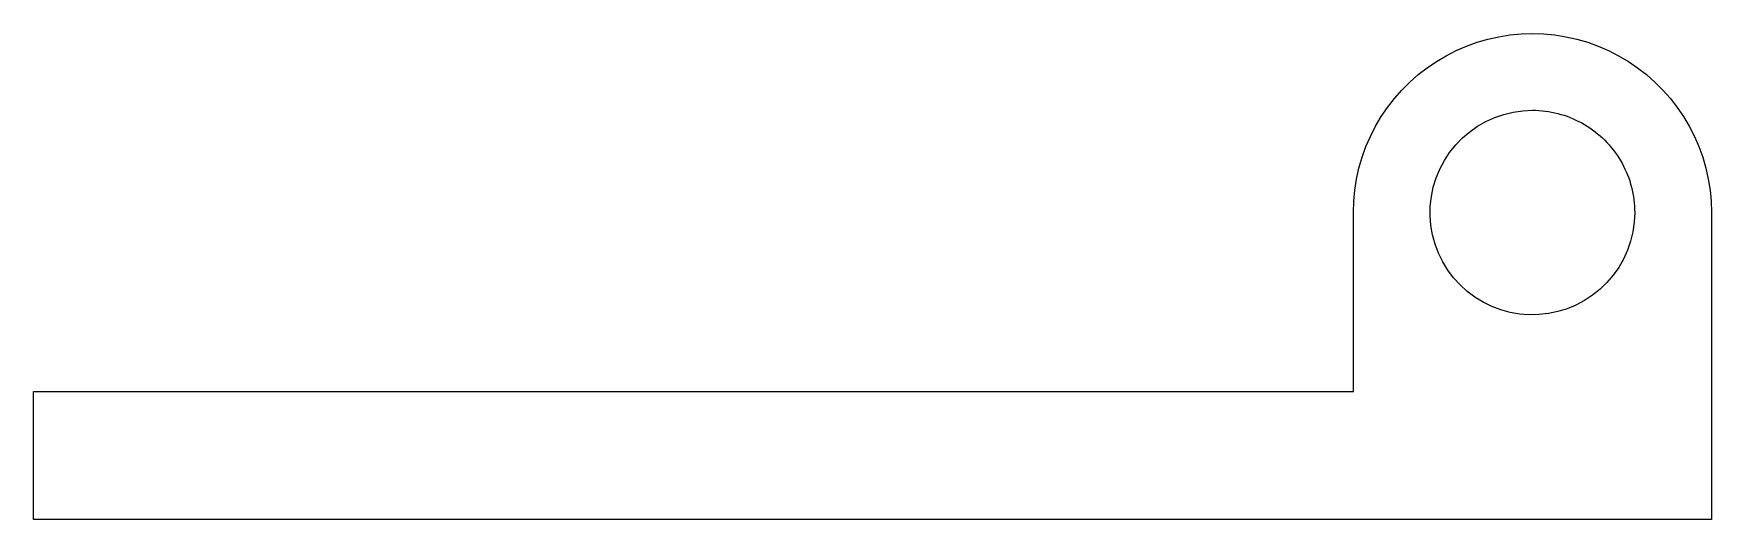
# Model space of a CAD drawing. Header units: metres. Extents: x -45.3 to 20.3, y 0 to 19.
import ezdxf

# ---------------------------------------------------------------- set-up
doc = ezdxf.new("R2010")
doc.units = ezdxf.units.M

msp = doc.modelspace()

# ---------------------------------------------------------------- linework, layer by layer
for points in [[(6.3, 12), (6.314, 12.44), (6.355, 12.877), (6.424, 13.312), (6.52, 13.741), (6.643, 14.163), (6.792, 14.577), (6.966, 14.98), (7.166, 15.372), (7.39, 15.751), (7.637, 16.114), (7.906, 16.462), (8.197, 16.792), (8.508, 17.103), (8.838, 17.394), (9.186, 17.663), (9.549, 17.91), (9.928, 18.134), (10.32, 18.334), (10.723, 18.508), (11.137, 18.657), (11.559, 18.78), (11.988, 18.876), (12.423, 18.945), (12.86, 18.986), (13.3, 19), (13.74, 18.986), (14.177, 18.945), (14.612, 18.876), (15.041, 18.78), (15.463, 18.657), (15.877, 18.508), (16.28, 18.334), (16.672, 18.134), (17.051, 17.91), (17.414, 17.663), (17.762, 17.394), (18.092, 17.103), (18.403, 16.792), (18.694, 16.462), (18.963, 16.114), (19.21, 15.751), (19.434, 15.372), (19.634, 14.98), (19.808, 14.577), (19.957, 14.163), (20.08, 13.741), (20.176, 13.312), (20.245, 12.877), (20.286, 12.44), (20.3, 12)], [(17.3, 12), (17.282, 11.624), (17.229, 11.25), (17.141, 10.884), (17.019, 10.528), (16.864, 10.184), (16.677, 9.857), (16.461, 9.548), (16.216, 9.262), (15.945, 9), (15.651, 8.764), (15.336, 8.557), (15.003, 8.381), (14.655, 8.236), (14.295, 8.126), (13.926, 8.049), (13.551, 8.008), (13.174, 8.002), (12.799, 8.032), (12.427, 8.096), (12.064, 8.196), (11.711, 8.329), (11.373, 8.495), (11.052, 8.692), (10.75, 8.918), (10.472, 9.172), (10.218, 9.45), (9.992, 9.752), (9.795, 10.073), (9.629, 10.411), (9.496, 10.764), (9.396, 11.127), (9.332, 11.499), (9.302, 11.874), (9.308, 12.251), (9.349, 12.626), (9.426, 12.995), (9.536, 13.355), (9.681, 13.703), (9.857, 14.036), (10.064, 14.351), (10.3, 14.645), (10.562, 14.916), (10.848, 15.161), (11.157, 15.377), (11.484, 15.564), (11.828, 15.719), (12.184, 15.841), (12.55, 15.929), (12.924, 15.982), (13.3, 16)], [(13.3, 16), (13.426, 15.998), (13.551, 15.992), (13.676, 15.982), (13.801, 15.968), (13.926, 15.951), (14.05, 15.929), (14.173, 15.904), (14.295, 15.874), (14.416, 15.841), (14.536, 15.804), (14.655, 15.764), (14.772, 15.719), (14.889, 15.671), (15.003, 15.619), (15.116, 15.564), (15.227, 15.505), (15.336, 15.443), (15.443, 15.377), (15.548, 15.308), (15.651, 15.236), (15.752, 15.161), (15.85, 15.082), (15.945, 15), (16.038, 14.916), (16.128, 14.828), (16.216, 14.738), (16.3, 14.645), (16.382, 14.55), (16.461, 14.452), (16.536, 14.351), (16.608, 14.248), (16.677, 14.143), (16.743, 14.036), (16.805, 13.927), (16.864, 13.816), (16.919, 13.703), (16.971, 13.589), (17.019, 13.472), (17.064, 13.355), (17.104, 13.236), (17.141, 13.116), (17.174, 12.995), (17.204, 12.873), (17.229, 12.75), (17.251, 12.626), (17.268, 12.501), (17.282, 12.376), (17.292, 12.251), (17.298, 12.126), (17.3, 12)], [(6.3, 5), (6.3, 5.14), (6.3, 5.28), (6.3, 5.42), (6.3, 5.56), (6.3, 5.7), (6.3, 5.84), (6.3, 5.98), (6.3, 6.12), (6.3, 6.26), (6.3, 6.4), (6.3, 6.54), (6.3, 6.68), (6.3, 6.82), (6.3, 6.96), (6.3, 7.1), (6.3, 7.24), (6.3, 7.38), (6.3, 7.52), (6.3, 7.66), (6.3, 7.8), (6.3, 7.94), (6.3, 8.08), (6.3, 8.22), (6.3, 8.36), (6.3, 8.5), (6.3, 8.64), (6.3, 8.78), (6.3, 8.92), (6.3, 9.06), (6.3, 9.2), (6.3, 9.34), (6.3, 9.48), (6.3, 9.62), (6.3, 9.76), (6.3, 9.9), (6.3, 10.04), (6.3, 10.18), (6.3, 10.32), (6.3, 10.46), (6.3, 10.6), (6.3, 10.74), (6.3, 10.88), (6.3, 11.02), (6.3, 11.16), (6.3, 11.3), (6.3, 11.44), (6.3, 11.58), (6.3, 11.72), (6.3, 11.86), (6.3, 12)], [(6.3, 5), (6.3, 5.14), (6.3, 5.28), (6.3, 5.42), (6.3, 5.56), (6.3, 5.7), (6.3, 5.84), (6.3, 5.98), (6.3, 6.12), (6.3, 6.26), (6.3, 6.4), (6.3, 6.54), (6.3, 6.68), (6.3, 6.82), (6.3, 6.96), (6.3, 7.1), (6.3, 7.24), (6.3, 7.38), (6.3, 7.52), (6.3, 7.66), (6.3, 7.8), (6.3, 7.94), (6.3, 8.08), (6.3, 8.22), (6.3, 8.36), (6.3, 8.5), (6.3, 8.64), (6.3, 8.78), (6.3, 8.92), (6.3, 9.06), (6.3, 9.2), (6.3, 9.34), (6.3, 9.48), (6.3, 9.62), (6.3, 9.76), (6.3, 9.9), (6.3, 10.04), (6.3, 10.18), (6.3, 10.32), (6.3, 10.46), (6.3, 10.6), (6.3, 10.74), (6.3, 10.88), (6.3, 11.02), (6.3, 11.16), (6.3, 11.3), (6.3, 11.44), (6.3, 11.58), (6.3, 11.72), (6.3, 11.86), (6.3, 12)], [(20.3, 12), (20.3, 11.76), (20.3, 11.52), (20.3, 11.28), (20.3, 11.04), (20.3, 10.8), (20.3, 10.56), (20.3, 10.32), (20.3, 10.08), (20.3, 9.84), (20.3, 9.6), (20.3, 9.36), (20.3, 9.12), (20.3, 8.88), (20.3, 8.64), (20.3, 8.4), (20.3, 8.16), (20.3, 7.92), (20.3, 7.68), (20.3, 7.44), (20.3, 7.2), (20.3, 6.96), (20.3, 6.72), (20.3, 6.48), (20.3, 6.24), (20.3, 6), (20.3, 5.76), (20.3, 5.52), (20.3, 5.28), (20.3, 5.04), (20.3, 4.8), (20.3, 4.56), (20.3, 4.32), (20.3, 4.08), (20.3, 3.84), (20.3, 3.6), (20.3, 3.36), (20.3, 3.12), (20.3, 2.88), (20.3, 2.64), (20.3, 2.4), (20.3, 2.16), (20.3, 1.92), (20.3, 1.68), (20.3, 1.44), (20.3, 1.2), (20.3, 0.96), (20.3, 0.72), (20.3, 0.48), (20.3, 0.24), (20.3, 0)], [(-45.3, 0), (-45.3, 0.1), (-45.3, 0.2), (-45.3, 0.3), (-45.3, 0.4), (-45.3, 0.5), (-45.3, 0.6), (-45.3, 0.7), (-45.3, 0.8), (-45.3, 0.9), (-45.3, 1), (-45.3, 1.1), (-45.3, 1.2), (-45.3, 1.3), (-45.3, 1.4), (-45.3, 1.5), (-45.3, 1.6), (-45.3, 1.7), (-45.3, 1.8), (-45.3, 1.9), (-45.3, 2), (-45.3, 2.1), (-45.3, 2.2), (-45.3, 2.3), (-45.3, 2.4), (-45.3, 2.5), (-45.3, 2.6), (-45.3, 2.7), (-45.3, 2.8), (-45.3, 2.9), (-45.3, 3), (-45.3, 3.1), (-45.3, 3.2), (-45.3, 3.3), (-45.3, 3.4), (-45.3, 3.5), (-45.3, 3.6), (-45.3, 3.7), (-45.3, 3.8), (-45.3, 3.9), (-45.3, 4), (-45.3, 4.1), (-45.3, 4.2), (-45.3, 4.3), (-45.3, 4.4), (-45.3, 4.5), (-45.3, 4.6), (-45.3, 4.7), (-45.3, 4.8), (-45.3, 4.9), (-45.3, 5)], [(-45.3, 5), (-44.268, 5), (-43.236, 5), (-42.204, 5), (-41.172, 5), (-40.14, 5), (-39.108, 5), (-38.076, 5), (-37.044, 5), (-36.012, 5), (-34.98, 5), (-33.948, 5), (-32.916, 5), (-31.884, 5), (-30.852, 5), (-29.82, 5), (-28.788, 5), (-27.756, 5), (-26.724, 5), (-25.692, 5), (-24.66, 5), (-23.628, 5), (-22.596, 5), (-21.564, 5), (-20.532, 5), (-19.5, 5), (-18.468, 5), (-17.436, 5), (-16.404, 5), (-15.372, 5), (-14.34, 5), (-13.308, 5), (-12.276, 5), (-11.244, 5), (-10.212, 5), (-9.18, 5), (-8.148, 5), (-7.116, 5), (-6.084, 5), (-5.052, 5), (-4.02, 5), (-2.988, 5), (-1.956, 5), (-0.924, 5), (0.108, 5), (1.14, 5), (2.172, 5), (3.204, 5), (4.236, 5), (5.268, 5), (6.3, 5)], [(-20, 5), (-19.474, 5), (-18.948, 5), (-18.422, 5), (-17.896, 5), (-17.37, 5), (-16.844, 5), (-16.318, 5), (-15.792, 5), (-15.266, 5), (-14.74, 5), (-14.214, 5), (-13.688, 5), (-13.162, 5), (-12.636, 5), (-12.11, 5), (-11.584, 5), (-11.058, 5), (-10.532, 5), (-10.006, 5), (-9.48, 5), (-8.954, 5), (-8.428, 5), (-7.902, 5), (-7.376, 5), (-6.85, 5), (-6.324, 5), (-5.798, 5), (-5.272, 5), (-4.746, 5), (-4.22, 5), (-3.694, 5), (-3.168, 5), (-2.642, 5), (-2.116, 5), (-1.59, 5), (-1.064, 5), (-0.538, 5), (-0.012, 5), (0.514, 5), (1.04, 5), (1.566, 5), (2.092, 5), (2.618, 5), (3.144, 5), (3.67, 5), (4.196, 5), (4.722, 5), (5.248, 5), (5.774, 5), (6.3, 5)], [(20.3, 0), (18.988, 0), (17.676, 0), (16.364, 0), (15.052, 0), (13.74, 0), (12.428, 0), (11.116, 0), (9.804, 0), (8.492, 0), (7.18, 0), (5.868, 0), (4.556, 0), (3.244, 0), (1.932, 0), (0.62, 0), (-0.692, 0), (-2.004, 0), (-3.316, 0), (-4.628, 0), (-5.94, 0), (-7.252, 0), (-8.564, 0), (-9.876, 0), (-11.188, 0), (-12.5, 0), (-13.812, 0), (-15.124, 0), (-16.436, 0), (-17.748, 0), (-19.06, 0), (-20.372, 0), (-21.684, 0), (-22.996, 0), (-24.308, 0), (-25.62, 0), (-26.932, 0), (-28.244, 0), (-29.556, 0), (-30.868, 0), (-32.18, 0), (-33.492, 0), (-34.804, 0), (-36.116, 0), (-37.428, 0), (-38.74, 0), (-40.052, 0), (-41.364, 0), (-42.676, 0), (-43.988, 0), (-45.3, 0)]]:
    msp.add_lwpolyline(points)

doc.saveas('drawing.dxf')
